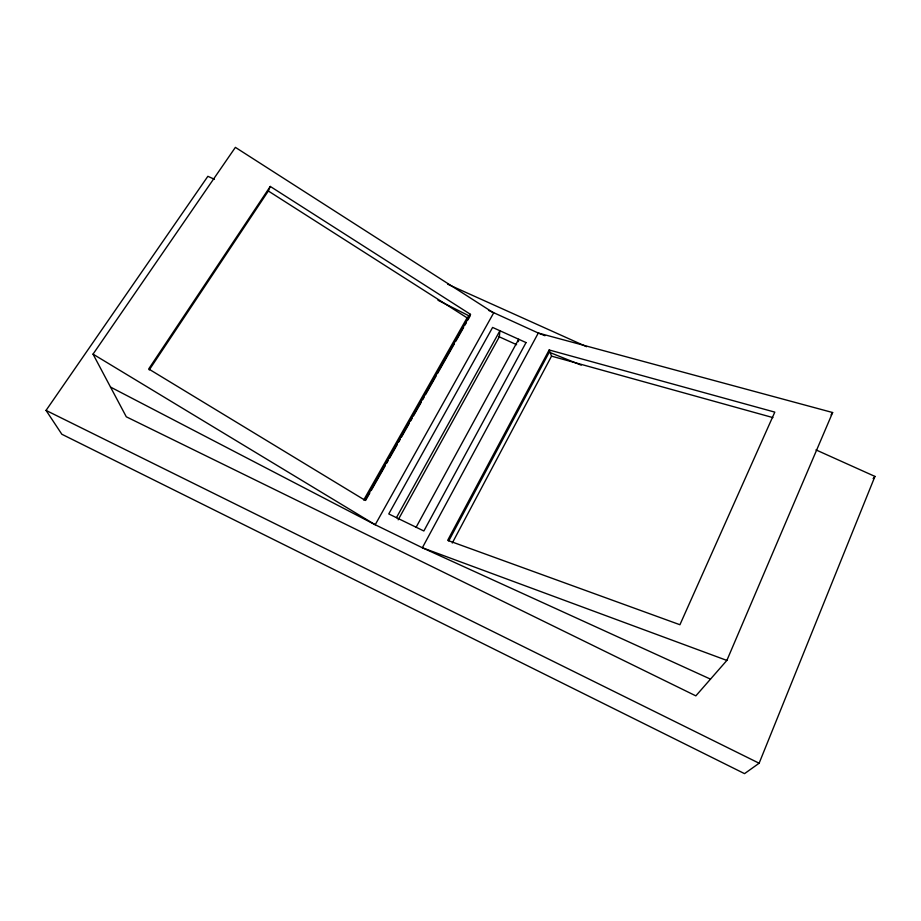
<?xml version="1.0" encoding="UTF-8"?>
<svg xmlns="http://www.w3.org/2000/svg" width="921" height="921" viewBox="0 0 921 921"><rect width="100%" height="100%" fill="white"/><g stroke="black" fill="none" stroke-linecap="round" stroke-linejoin="round"><path stroke-width="1.38" d="M518.373 341.656L518.684 339.25L416.131 527.238M214.42 179.261L207.87 176.314L46.05 410.409L61.834 434.24L744.536 773.64L759.123 763.233L874.95 476.422L815.971 449.897M149.237 369.92L268.333 191.004L270.267 186.433L470.504 314.36L365.084 500.299L148.695 368.953L270.267 186.433M110.52 387.073L375.204 524.751L493.668 312.91L235.385 147.36L93.033 354.136L126.292 416.799L695.85 695.862L726.865 660.426L832.642 412.539L538.29 333.034L488.533 310.342M448.757 540.88L549.238 352.225L581.243 365.153M452.28 543.022L551.541 356.139L549.158 349.968L774.803 412.124L679.928 624.737L447.664 540.362L549.158 349.968M396.433 517.671L499.907 330.743L499.309 336.821L398.171 519.812M363.714 499.999L467.085 317.849L470.504 314.36M365.568 500.494L369.793 493.023M371.209 490.536L385.312 465.646M386.728 463.159L388.132 460.673M389.548 458.186L397.308 444.498M398.712 442.011L400.128 439.513M401.533 437.026L409.292 423.338M410.708 420.851L412.113 418.364M413.529 415.878L421.288 402.189M422.693 399.691L424.109 397.204M425.514 394.718L436.094 376.056M437.51 373.558L454.433 343.694M455.849 341.207L463.608 327.519M465.013 325.032L466.429 322.534M467.833 320.048L469.952 316.317L437.97 300.234M831.041 414.887L832.642 412.539M873.131 478.563L874.95 476.422M551.541 356.139L772.938 417.604M726.865 660.426L422.348 547.753L375.204 524.751L93.033 354.136M544.967 335.716L538.29 333.034L422.348 547.753L710.494 679.134M447.698 284.221L586.619 346.71M498.526 336.476L516.612 344.684M46.05 410.409L759.123 763.233M268.333 191.004L467.085 317.849M526.041 342.577L423.856 530.991L388.766 513.941L492.608 327.439L526.041 342.577"/></g></svg>
